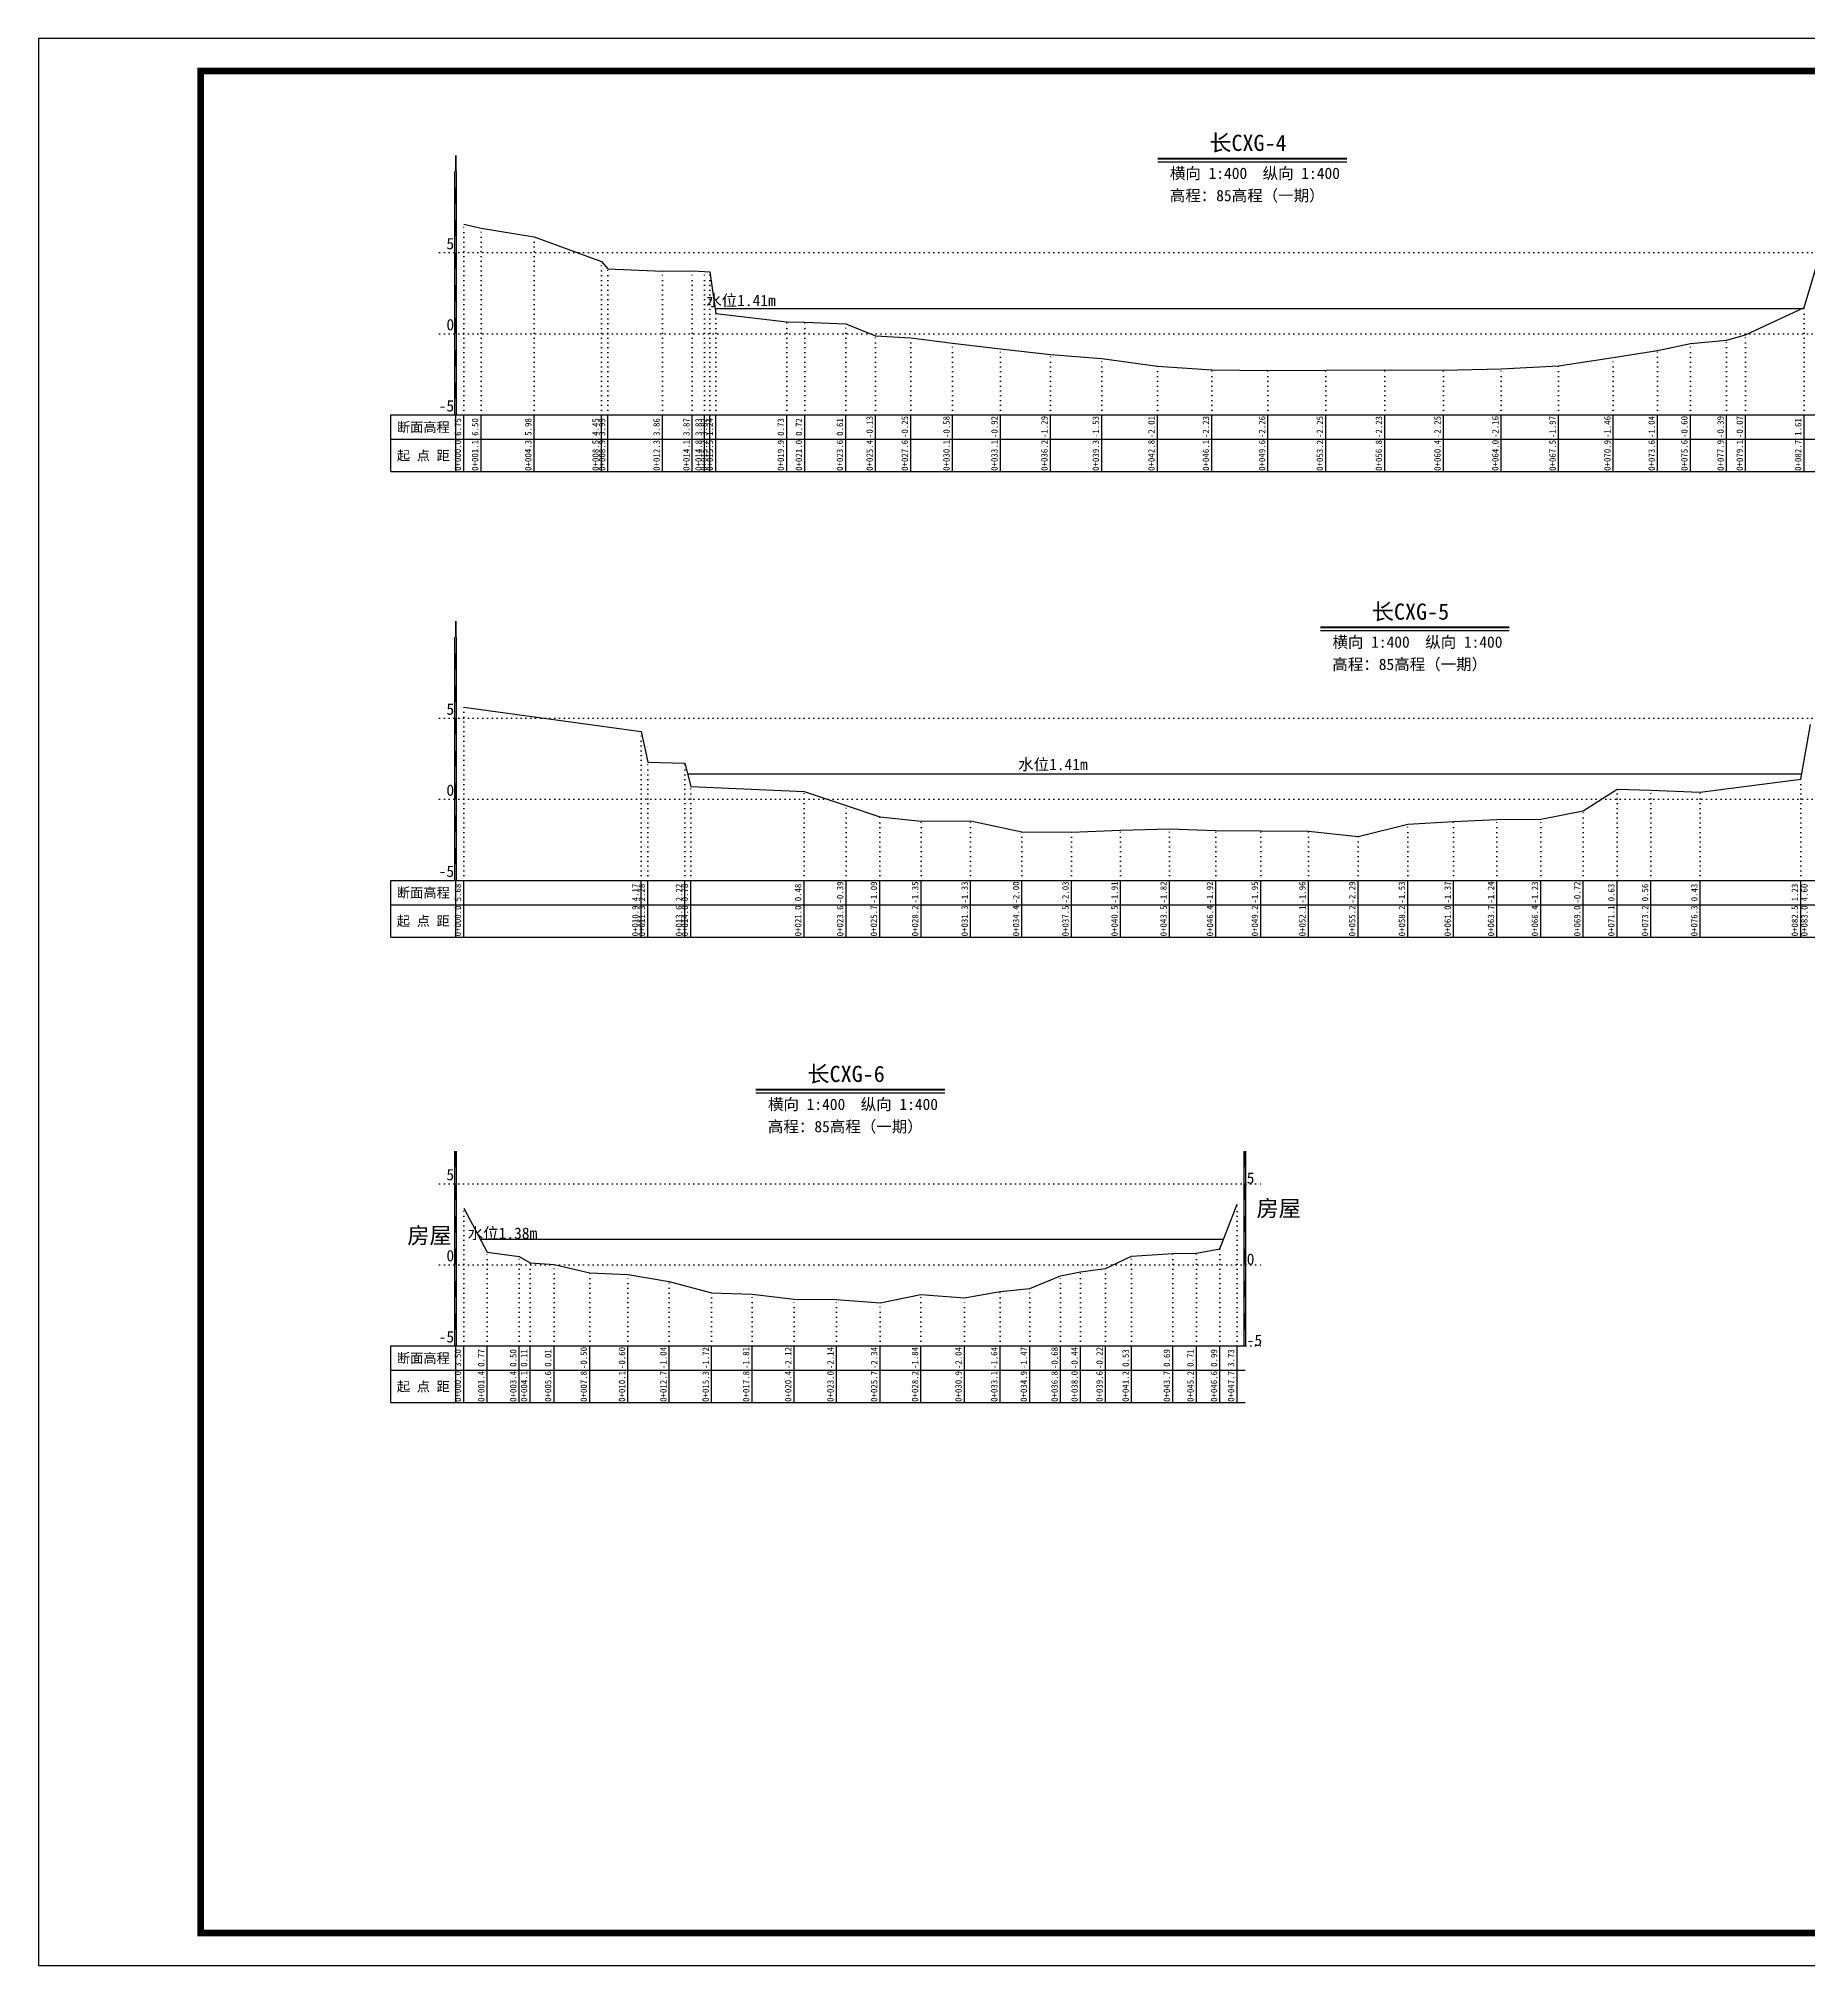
# Model space of a CAD drawing. Header units: millimetres. Extents: x 519117 to 521788, y 3371934 to 3372232.
# Drawn here: x 519566.9 to 519839.8, y 3371934.2 to 3372231.2 of the extents above; entities that cross this region are included whole.
import ezdxf
from ezdxf.enums import TextEntityAlignment as Align

# ---------------------------------------------------------------- set-up
doc = ezdxf.new("R2010")
doc.units = ezdxf.units.MM
doc.header["$LTSCALE"] = 0.4
doc.header["$MEASUREMENT"] = 0
doc.linetypes.add('X4', pattern=[1.6, 0, -1.6])
for name, color, linetype in [('DMX', 1, 'Continuous'), ('zdm1', 5, 'Continuous'), ('ZDMT5', 3, 'Continuous'), ('ZJ', 7, 'Continuous'), ('图层1', 4, 'Continuous'), ('图框', 7, 'Continuous'), ('断面名称', 5, 'Continuous'), ('比例尺', 3, 'Continuous')]:
    doc.layers.add(name, color=color, linetype=linetype)
doc.styles.add('HDM', font='仿宋_GB2312.ttf')

msp = doc.modelspace()

# ---------------------------------------------------------------- linework, layer by layer
at = {"layer": 'DMX', "linetype": 'Continuous', "flags": 128}
for points in [[(519632.46, 3372202.55), (519635.11, 3372201.92), (519643.31, 3372200.62), (519653.68, 3372196.8), (519654.68, 3372195.65), (519663.08, 3372195.32), (519667.68, 3372195.35), (519669.56, 3372195.25), (519670.38, 3372195.22), (519671.31, 3372188.77), (519682.23, 3372187.5), (519685.03, 3372187.47), (519691.36, 3372187.2), (519695.93, 3372185.35), (519701.36, 3372185.05), (519707.78, 3372184.22), (519715.18, 3372183.37), (519722.88, 3372182.45), (519730.81, 3372181.85), (519739.38, 3372180.65), (519747.78, 3372180.1), (519756.43, 3372180.02), (519765.36, 3372180.05), (519774.46, 3372180.1), (519783.48, 3372180.05), (519792.41, 3372180.27), (519801.23, 3372180.75), (519809.68, 3372182.02), (519816.51, 3372183.07), (519821.56, 3372184.17), (519827.13, 3372184.7), (519830.08, 3372185.5), (519839.11, 3372189.7), (519841.31, 3372197.1)], [(519632.46, 3372128.12), (519659.81, 3372124.35), (519660.81, 3372119.62), (519666.53, 3372119.47), (519667.46, 3372115.87), (519684.91, 3372115.12), (519691.38, 3372112.95), (519696.58, 3372111.2), (519702.96, 3372110.55), (519710.58, 3372110.6), (519718.51, 3372108.92), (519726.13, 3372108.85), (519733.71, 3372109.15), (519741.26, 3372109.37), (519748.41, 3372109.12), (519755.33, 3372109.05), (519762.66, 3372109.02), (519770.33, 3372108.2), (519778.01, 3372110.1), (519785.06, 3372110.5), (519791.73, 3372110.82), (519798.51, 3372110.85), (519805.03, 3372112.12), (519810.28, 3372115.5), (519815.48, 3372115.32), (519823.08, 3372115), (519838.58, 3372117), (519840.06, 3372125.42)], [(519632.46, 3372050.92), (519636.06, 3372044.1), (519640.98, 3372043.42), (519642.66, 3372042.45), (519646.36, 3372042.2), (519651.86, 3372040.92), (519657.76, 3372040.67), (519664.13, 3372039.57), (519670.66, 3372037.87), (519676.91, 3372037.65), (519683.38, 3372036.87), (519689.91, 3372036.82), (519696.63, 3372036.32), (519702.93, 3372037.57), (519709.63, 3372037.07), (519715.16, 3372038.07), (519719.71, 3372038.5), (519724.46, 3372040.47), (519727.53, 3372041.07), (519731.38, 3372041.62), (519735.41, 3372043.5), (519741.76, 3372043.9), (519745.41, 3372043.95), (519749.03, 3372044.65), (519751.66, 3372051.5), (519751.66, 3372051.5)]]:
    msp.add_lwpolyline(points, dxfattribs=at)
at = {"layer": 'zdm1', "linetype": 'Continuous'}
for p, q in [((519631.08, 3372173.17), (519631.08, 3372210.67)), ((519631.33, 3372173.17), (519631.33, 3372210.67)), ((519621.21, 3372164.42), (519621.21, 3372173.17)), ((519621.21, 3372173.17), (519632.46, 3372173.17)), ((519631.21, 3372164.42), (519631.21, 3372173.17)), ((519632.46, 3372173.17), (519876.83, 3372173.17)), ((519621.21, 3372169.42), (519876.83, 3372169.42)), ((519621.21, 3372164.42), (519876.83, 3372164.42)), ((519631.08, 3372101.42), (519631.08, 3372138.92)), ((519631.33, 3372101.42), (519631.33, 3372138.92)), ((519621.21, 3372092.67), (519621.21, 3372101.42)), ((519621.21, 3372101.42), (519632.46, 3372101.42)), ((519631.21, 3372092.67), (519631.21, 3372101.42)), ((519632.46, 3372101.42), (519926.96, 3372101.42)), ((519621.21, 3372097.67), (519926.96, 3372097.67)), ((519621.21, 3372092.67), (519926.96, 3372092.67)), ((519631.08, 3372029.67), (519631.08, 3372059.67)), ((519631.33, 3372029.67), (519631.33, 3372059.67)), ((519752.78, 3372029.67), (519752.78, 3372059.67)), ((519753.03, 3372029.67), (519753.03, 3372059.67)), ((519621.21, 3372020.92), (519621.21, 3372029.67)), ((519621.21, 3372029.67), (519632.46, 3372029.67)), ((519631.21, 3372020.92), (519631.21, 3372029.67)), ((519632.46, 3372029.67), (519752.91, 3372029.67)), ((519621.21, 3372025.92), (519752.91, 3372025.92)), ((519621.21, 3372020.92), (519752.91, 3372020.92))]:
    msp.add_line(p, q, dxfattribs=at)
at = {"layer": 'zdm1', "linetype": 'X4'}
for p, q in [((519628.71, 3372198.17), (519879.33, 3372198.17)), ((519628.71, 3372185.67), (519879.33, 3372185.67)), ((519628.71, 3372173.17), (519879.33, 3372173.17)), ((519628.71, 3372126.42), (519929.46, 3372126.42)), ((519628.71, 3372113.92), (519929.46, 3372113.92)), ((519628.71, 3372101.42), (519929.46, 3372101.42)), ((519628.71, 3372054.67), (519755.41, 3372054.67)), ((519628.71, 3372042.17), (519755.41, 3372042.17)), ((519628.71, 3372029.67), (519755.41, 3372029.67))]:
    msp.add_line(p, q, dxfattribs=at)
at = {"layer": 'zdm1', "linetype": 'Continuous', "flags": 128}
for points in [[(519631.21, 3372210.67, 0.25, 0.25, 0), (519631.21, 3372213.17, 0.25, 0.25, 0)], [(519631.21, 3372205.67, 0.25, 0.25, 0), (519631.21, 3372208.17, 0.25, 0.25, 0)], [(519631.21, 3372200.67, 0.25, 0.25, 0), (519631.21, 3372203.17, 0.25, 0.25, 0)], [(519631.21, 3372195.67, 0.25, 0.25, 0), (519631.21, 3372198.17, 0.25, 0.25, 0)], [(519631.21, 3372190.67, 0.25, 0.25, 0), (519631.21, 3372193.17, 0.25, 0.25, 0)], [(519631.21, 3372185.67, 0.25, 0.25, 0), (519631.21, 3372188.17, 0.25, 0.25, 0)], [(519631.21, 3372180.67, 0.25, 0.25, 0), (519631.21, 3372183.17, 0.25, 0.25, 0)], [(519631.21, 3372175.67, 0.25, 0.25, 0), (519631.21, 3372178.17, 0.25, 0.25, 0)], [(519631.21, 3372138.92, 0.25, 0.25, 0), (519631.21, 3372141.42, 0.25, 0.25, 0)], [(519631.21, 3372133.92, 0.25, 0.25, 0), (519631.21, 3372136.42, 0.25, 0.25, 0)], [(519631.21, 3372128.92, 0.25, 0.25, 0), (519631.21, 3372131.42, 0.25, 0.25, 0)], [(519631.21, 3372123.92, 0.25, 0.25, 0), (519631.21, 3372126.42, 0.25, 0.25, 0)], [(519631.21, 3372118.92, 0.25, 0.25, 0), (519631.21, 3372121.42, 0.25, 0.25, 0)], [(519631.21, 3372113.92, 0.25, 0.25, 0), (519631.21, 3372116.42, 0.25, 0.25, 0)], [(519631.21, 3372108.92, 0.25, 0.25, 0), (519631.21, 3372111.42, 0.25, 0.25, 0)], [(519631.21, 3372103.92, 0.25, 0.25, 0), (519631.21, 3372106.42, 0.25, 0.25, 0)], [(519631.21, 3372057.17, 0.25, 0.25, 0), (519631.21, 3372059.67, 0.25, 0.25, 0)], [(519752.91, 3372057.17, 0.25, 0.25, 0), (519752.91, 3372059.67, 0.25, 0.25, 0)], [(519631.21, 3372052.17, 0.25, 0.25, 0), (519631.21, 3372054.67, 0.25, 0.25, 0)], [(519752.91, 3372052.17, 0.25, 0.25, 0), (519752.91, 3372054.67, 0.25, 0.25, 0)], [(519631.21, 3372047.17, 0.25, 0.25, 0), (519631.21, 3372049.67, 0.25, 0.25, 0)], [(519752.91, 3372047.17, 0.25, 0.25, 0), (519752.91, 3372049.67, 0.25, 0.25, 0)], [(519631.21, 3372042.17, 0.25, 0.25, 0), (519631.21, 3372044.67, 0.25, 0.25, 0)], [(519752.91, 3372042.17, 0.25, 0.25, 0), (519752.91, 3372044.67, 0.25, 0.25, 0)], [(519631.21, 3372037.17, 0.25, 0.25, 0), (519631.21, 3372039.67, 0.25, 0.25, 0)], [(519752.91, 3372037.17, 0.25, 0.25, 0), (519752.91, 3372039.67, 0.25, 0.25, 0)], [(519631.21, 3372032.17, 0.25, 0.25, 0), (519631.21, 3372034.67, 0.25, 0.25, 0)], [(519752.91, 3372032.17, 0.25, 0.25, 0), (519752.91, 3372034.67, 0.25, 0.25, 0)]]:
    msp.add_lwpolyline(points, format="xyseb", dxfattribs=at)
at = {"layer": 'ZDMT5', "linetype": 'X4'}
for p, q in [((519632.46, 3372173.17), (519632.46, 3372202.55)), ((519635.11, 3372173.17), (519635.11, 3372201.92)), ((519643.31, 3372173.17), (519643.31, 3372200.62)), ((519653.68, 3372173.17), (519653.68, 3372196.8)), ((519654.68, 3372173.17), (519654.68, 3372195.65)), ((519663.08, 3372173.17), (519663.08, 3372195.32)), ((519667.68, 3372173.17), (519667.68, 3372195.35)), ((519669.56, 3372173.17), (519669.56, 3372195.25)), ((519670.38, 3372173.17), (519670.38, 3372195.22)), ((519671.31, 3372173.17), (519671.31, 3372188.77)), ((519839.11, 3372173.17), (519839.11, 3372189.7)), ((519682.23, 3372173.17), (519682.23, 3372187.5)), ((519685.03, 3372173.17), (519685.03, 3372187.47)), ((519691.36, 3372173.17), (519691.36, 3372187.2)), ((519695.93, 3372173.17), (519695.93, 3372185.35)), ((519701.36, 3372173.17), (519701.36, 3372185.05)), ((519707.78, 3372173.17), (519707.78, 3372184.22)), ((519715.18, 3372173.17), (519715.18, 3372183.37)), ((519816.51, 3372173.17), (519816.51, 3372183.07)), ((519821.56, 3372173.17), (519821.56, 3372184.17)), ((519827.13, 3372173.17), (519827.13, 3372184.7)), ((519830.08, 3372173.17), (519830.08, 3372185.5)), ((519722.88, 3372173.17), (519722.88, 3372182.45)), ((519730.81, 3372173.17), (519730.81, 3372181.85)), ((519739.38, 3372173.17), (519739.38, 3372180.65)), ((519747.78, 3372173.17), (519747.78, 3372180.1)), ((519756.43, 3372173.17), (519756.43, 3372180.02)), ((519765.36, 3372173.17), (519765.36, 3372180.05)), ((519774.46, 3372173.17), (519774.46, 3372180.1)), ((519783.48, 3372173.17), (519783.48, 3372180.05)), ((519792.41, 3372173.17), (519792.41, 3372180.27)), ((519801.23, 3372173.17), (519801.23, 3372180.75)), ((519809.68, 3372173.17), (519809.68, 3372182.02)), ((519632.46, 3372101.42), (519632.46, 3372128.12)), ((519659.81, 3372101.42), (519659.81, 3372124.35)), ((519660.81, 3372101.42), (519660.81, 3372119.62)), ((519666.53, 3372101.42), (519666.53, 3372119.47)), ((519667.46, 3372101.42), (519667.46, 3372115.87)), ((519684.91, 3372101.42), (519684.91, 3372115.12)), ((519810.28, 3372101.42), (519810.28, 3372115.5)), ((519815.48, 3372101.42), (519815.48, 3372115.32)), ((519823.08, 3372101.42), (519823.08, 3372115)), ((519838.58, 3372101.42), (519838.58, 3372117)), ((519691.38, 3372101.42), (519691.38, 3372112.95)), ((519805.03, 3372101.42), (519805.03, 3372112.12)), ((519696.58, 3372101.42), (519696.58, 3372111.2)), ((519702.96, 3372101.42), (519702.96, 3372110.55)), ((519710.58, 3372101.42), (519710.58, 3372110.6)), ((519718.51, 3372101.42), (519718.51, 3372108.92)), ((519726.13, 3372101.42), (519726.13, 3372108.85)), ((519733.71, 3372101.42), (519733.71, 3372109.15)), ((519741.26, 3372101.42), (519741.26, 3372109.37)), ((519748.41, 3372101.42), (519748.41, 3372109.12)), ((519755.33, 3372101.42), (519755.33, 3372109.05)), ((519762.66, 3372101.42), (519762.66, 3372109.02)), ((519778.01, 3372101.42), (519778.01, 3372110.1)), ((519785.06, 3372101.42), (519785.06, 3372110.5)), ((519791.73, 3372101.42), (519791.73, 3372110.82)), ((519798.51, 3372101.42), (519798.51, 3372110.85)), ((519770.33, 3372101.42), (519770.33, 3372108.2)), ((519632.46, 3372029.67), (519632.46, 3372050.92)), ((519751.66, 3372029.67), (519751.66, 3372051.5)), ((519751.66, 3372029.67), (519751.66, 3372051.5)), ((519636.06, 3372029.67), (519636.06, 3372044.1)), ((519640.98, 3372029.67), (519640.98, 3372043.42)), ((519735.41, 3372029.67), (519735.41, 3372043.5)), ((519741.76, 3372029.67), (519741.76, 3372043.9)), ((519745.41, 3372029.67), (519745.41, 3372043.95)), ((519749.03, 3372029.67), (519749.03, 3372044.65)), ((519642.66, 3372029.67), (519642.66, 3372042.45)), ((519646.36, 3372029.67), (519646.36, 3372042.2)), ((519651.86, 3372029.67), (519651.86, 3372040.92)), ((519657.76, 3372029.67), (519657.76, 3372040.67)), ((519724.46, 3372029.67), (519724.46, 3372040.47)), ((519727.53, 3372029.67), (519727.53, 3372041.07)), ((519731.38, 3372029.67), (519731.38, 3372041.62)), ((519664.13, 3372029.67), (519664.13, 3372039.57)), ((519670.66, 3372029.67), (519670.66, 3372037.87)), ((519676.91, 3372029.67), (519676.91, 3372037.65)), ((519702.93, 3372029.67), (519702.93, 3372037.57)), ((519709.63, 3372029.67), (519709.63, 3372037.07)), ((519715.16, 3372029.67), (519715.16, 3372038.07)), ((519719.71, 3372029.67), (519719.71, 3372038.5)), ((519683.38, 3372029.67), (519683.38, 3372036.87)), ((519689.91, 3372029.67), (519689.91, 3372036.82)), ((519696.63, 3372029.67), (519696.63, 3372036.32))]:
    msp.add_line(p, q, dxfattribs=at)
at = {"layer": 'ZDMT5', "linetype": 'Continuous'}
for p, q in [((519632.46, 3372164.42), (519632.46, 3372173.17)), ((519635.11, 3372164.42), (519635.11, 3372173.17)), ((519643.31, 3372164.42), (519643.31, 3372173.17)), ((519653.68, 3372164.42), (519653.68, 3372173.17)), ((519654.68, 3372164.42), (519654.68, 3372173.17)), ((519663.08, 3372164.42), (519663.08, 3372173.17)), ((519667.68, 3372164.42), (519667.68, 3372173.17)), ((519669.56, 3372164.42), (519669.56, 3372173.17)), ((519670.38, 3372164.42), (519670.38, 3372173.17)), ((519671.31, 3372164.42), (519671.31, 3372173.17)), ((519682.23, 3372164.42), (519682.23, 3372173.17)), ((519685.03, 3372164.42), (519685.03, 3372173.17)), ((519691.36, 3372164.42), (519691.36, 3372173.17)), ((519695.93, 3372164.42), (519695.93, 3372173.17)), ((519701.36, 3372164.42), (519701.36, 3372173.17)), ((519707.78, 3372164.42), (519707.78, 3372173.17)), ((519715.18, 3372164.42), (519715.18, 3372173.17)), ((519722.88, 3372164.42), (519722.88, 3372173.17)), ((519730.81, 3372164.42), (519730.81, 3372173.17)), ((519739.38, 3372164.42), (519739.38, 3372173.17)), ((519747.78, 3372164.42), (519747.78, 3372173.17)), ((519756.43, 3372164.42), (519756.43, 3372173.17)), ((519765.36, 3372164.42), (519765.36, 3372173.17)), ((519774.46, 3372164.42), (519774.46, 3372173.17)), ((519783.48, 3372164.42), (519783.48, 3372173.17)), ((519792.41, 3372164.42), (519792.41, 3372173.17)), ((519801.23, 3372164.42), (519801.23, 3372173.17)), ((519809.68, 3372164.42), (519809.68, 3372173.17)), ((519816.51, 3372164.42), (519816.51, 3372173.17)), ((519821.56, 3372164.42), (519821.56, 3372173.17)), ((519827.13, 3372164.42), (519827.13, 3372173.17)), ((519830.08, 3372164.42), (519830.08, 3372173.17)), ((519839.11, 3372164.42), (519839.11, 3372173.17)), ((519632.46, 3372092.67), (519632.46, 3372101.42)), ((519659.81, 3372092.67), (519659.81, 3372101.42)), ((519660.81, 3372092.67), (519660.81, 3372101.42)), ((519666.53, 3372092.67), (519666.53, 3372101.42)), ((519667.46, 3372092.67), (519667.46, 3372101.42)), ((519684.91, 3372092.67), (519684.91, 3372101.42)), ((519691.38, 3372092.67), (519691.38, 3372101.42)), ((519696.58, 3372092.67), (519696.58, 3372101.42)), ((519702.96, 3372092.67), (519702.96, 3372101.42)), ((519710.58, 3372092.67), (519710.58, 3372101.42)), ((519718.51, 3372092.67), (519718.51, 3372101.42)), ((519726.13, 3372092.67), (519726.13, 3372101.42)), ((519733.71, 3372092.67), (519733.71, 3372101.42)), ((519741.26, 3372092.67), (519741.26, 3372101.42)), ((519748.41, 3372092.67), (519748.41, 3372101.42)), ((519755.33, 3372092.67), (519755.33, 3372101.42)), ((519762.66, 3372092.67), (519762.66, 3372101.42)), ((519770.33, 3372092.67), (519770.33, 3372101.42)), ((519778.01, 3372092.67), (519778.01, 3372101.42)), ((519785.06, 3372092.67), (519785.06, 3372101.42)), ((519791.73, 3372092.67), (519791.73, 3372101.42)), ((519798.51, 3372092.67), (519798.51, 3372101.42)), ((519805.03, 3372092.67), (519805.03, 3372101.42)), ((519810.28, 3372092.67), (519810.28, 3372101.42)), ((519815.48, 3372092.67), (519815.48, 3372101.42)), ((519823.08, 3372092.67), (519823.08, 3372101.42)), ((519838.58, 3372092.67), (519838.58, 3372101.42)), ((519632.46, 3372020.92), (519632.46, 3372029.67)), ((519636.06, 3372020.92), (519636.06, 3372029.67)), ((519640.98, 3372020.92), (519640.98, 3372029.67)), ((519642.66, 3372020.92), (519642.66, 3372029.67)), ((519646.36, 3372020.92), (519646.36, 3372029.67)), ((519651.86, 3372020.92), (519651.86, 3372029.67)), ((519657.76, 3372020.92), (519657.76, 3372029.67)), ((519664.13, 3372020.92), (519664.13, 3372029.67)), ((519670.66, 3372020.92), (519670.66, 3372029.67)), ((519676.91, 3372020.92), (519676.91, 3372029.67)), ((519683.38, 3372020.92), (519683.38, 3372029.67)), ((519689.91, 3372020.92), (519689.91, 3372029.67)), ((519696.63, 3372020.92), (519696.63, 3372029.67)), ((519702.93, 3372020.92), (519702.93, 3372029.67)), ((519709.63, 3372020.92), (519709.63, 3372029.67)), ((519715.16, 3372020.92), (519715.16, 3372029.67)), ((519719.71, 3372020.92), (519719.71, 3372029.67)), ((519724.46, 3372020.92), (519724.46, 3372029.67)), ((519727.53, 3372020.92), (519727.53, 3372029.67)), ((519731.38, 3372020.92), (519731.38, 3372029.67)), ((519735.41, 3372020.92), (519735.41, 3372029.67)), ((519741.76, 3372020.92), (519741.76, 3372029.67)), ((519745.41, 3372020.92), (519745.41, 3372029.67)), ((519749.03, 3372020.92), (519749.03, 3372029.67)), ((519751.66, 3372020.92), (519751.66, 3372029.67))]:
    msp.add_line(p, q, dxfattribs=at)
at = {"layer": '图层1', "color": 6, "linetype": 'Continuous', "flags": 128}
for points in [[(519671.19, 3372189.58), (519838.86, 3372189.58)], [(519666.95, 3372117.83), (519838.73, 3372117.83)], [(519634.98, 3372046.14), (519749.6, 3372046.14)]]:
    msp.add_lwpolyline(points, dxfattribs=at)
at = {"layer": '图框', "flags": 128}
msp.add_lwpolyline([(519566.88, 3371934.17), (519986.88, 3371934.17), (519986.88, 3372231.17), (519566.88, 3372231.17)], close=True, dxfattribs=at)
at = {"layer": '图框', "const_width": 1, "flags": 128}
msp.add_lwpolyline([(519591.88, 3371939.17), (519981.88, 3371939.17), (519981.88, 3372226.17), (519591.88, 3372226.17)], close=True, dxfattribs=at)
at = {"layer": '比例尺', "color": 3, "linetype": 'Continuous', "lineweight": 40}
for p, q in [((519739.46, 3372212.67), (519768.58, 3372212.67)), ((519764.52, 3372140.42), (519793.64, 3372140.42)), ((519677.49, 3372069.17), (519706.62, 3372069.17))]:
    msp.add_line(p, q, dxfattribs=at)
at = {"layer": '比例尺', "color": 3, "linetype": 'Continuous'}
for p, q in [((519739.46, 3372212.17), (519768.58, 3372212.17)), ((519764.52, 3372139.92), (519793.64, 3372139.92)), ((519677.49, 3372068.67), (519706.62, 3372068.67))]:
    msp.add_line(p, q, dxfattribs=at)

# ---------------------------------------------------------------- texts
at = {"layer": 'zdm1', "linetype": 'Continuous', "style": 'HDM'}
for s, p in [('5', (519630.96, 3372198.17)), ('0', (519630.96, 3372185.67)), ('-5', (519630.96, 3372173.17)), ('5', (519630.96, 3372126.42)), ('0', (519630.96, 3372113.92)), ('-5', (519630.96, 3372101.42)), ('5', (519630.96, 3372054.67)), ('0', (519630.96, 3372042.17)), ('-5', (519630.96, 3372029.67))]:
    msp.add_text(s, height=1.75, dxfattribs=at).set_placement(p, align=Align.BOTTOM_RIGHT)
for s, p in [('断面高程', (519626.21, 3372171.3)), ('起 点 距', (519626.21, 3372166.92)), ('断面高程', (519626.21, 3372099.55)), ('起 点 距', (519626.21, 3372095.17)), ('断面高程', (519626.21, 3372027.8)), ('起 点 距', (519626.21, 3372023.42))]:
    msp.add_text(s, height=1.5, dxfattribs=at).set_placement(p, align=Align.MIDDLE)
for s, p in [('5', (519753.16, 3372054.67)), ('0', (519753.16, 3372042.17)), ('-5', (519753.16, 3372029.67))]:
    msp.add_text(s, height=1.75, dxfattribs=at).set_placement(p)
at = {"layer": 'ZDMT5', "linetype": 'Continuous', "style": 'HDM'}
for s, p in [('6.75', (519632.33, 3372171.3)), ('6.50', (519634.98, 3372171.3)), ('5.98', (519643.18, 3372171.3)), ('4.45', (519653.56, 3372171.3)), ('3.99', (519654.56, 3372171.3)), ('3.86', (519662.96, 3372171.3)), ('3.87', (519667.56, 3372171.3)), ('3.83', (519669.43, 3372171.3)), ('3.82', (519670.26, 3372171.3)), ('1.24', (519671.18, 3372171.3)), ('0.73', (519682.11, 3372171.3)), ('0.72', (519684.91, 3372171.3)), ('0.61', (519691.23, 3372171.3)), ('-0.13', (519695.81, 3372171.3)), ('-0.25', (519701.23, 3372171.3)), ('-0.58', (519707.66, 3372171.3)), ('-0.92', (519715.06, 3372171.3)), ('-1.29', (519722.76, 3372171.3)), ('-1.53', (519730.68, 3372171.3)), ('-2.01', (519739.26, 3372171.3)), ('-2.23', (519747.66, 3372171.3)), ('-2.26', (519756.31, 3372171.3)), ('-2.25', (519765.23, 3372171.3)), ('-2.23', (519774.33, 3372171.3)), ('-2.25', (519783.36, 3372171.3)), ('-2.16', (519792.28, 3372171.3)), ('-1.97', (519801.11, 3372171.3)), ('-1.46', (519809.56, 3372171.3)), ('-1.04', (519816.38, 3372171.3)), ('-0.60', (519821.43, 3372171.3)), ('-0.39', (519827.01, 3372171.3)), ('-0.07', (519829.96, 3372171.3)), ('1.61', (519838.98, 3372171.3)), ('0+000.0', (519632.33, 3372166.92)), ('0+001.1', (519634.98, 3372166.92)), ('0+004.3', (519643.18, 3372166.92)), ('0+008.5', (519653.56, 3372166.92)), ('0+008.9', (519654.56, 3372166.92)), ('0+012.3', (519662.96, 3372166.92)), ('0+014.1', (519667.56, 3372166.92)), ('0+014.8', (519669.43, 3372166.92)), ('0+015.2', (519670.26, 3372166.92)), ('0+015.5', (519671.18, 3372166.92)), ('0+019.9', (519682.11, 3372166.92)), ('0+021.0', (519684.91, 3372166.92)), ('0+023.6', (519691.23, 3372166.92)), ('0+025.4', (519695.81, 3372166.92)), ('0+027.6', (519701.23, 3372166.92)), ('0+030.1', (519707.66, 3372166.92)), ('0+033.1', (519715.06, 3372166.92)), ('0+036.2', (519722.76, 3372166.92)), ('0+039.3', (519730.68, 3372166.92)), ('0+042.8', (519739.26, 3372166.92)), ('0+046.1', (519747.66, 3372166.92)), ('0+049.6', (519756.31, 3372166.92)), ('0+053.2', (519765.23, 3372166.92)), ('0+056.8', (519774.33, 3372166.92)), ('0+060.4', (519783.36, 3372166.92)), ('0+064.0', (519792.28, 3372166.92)), ('0+067.5', (519801.11, 3372166.92)), ('0+070.9', (519809.56, 3372166.92)), ('0+073.6', (519816.38, 3372166.92)), ('0+075.6', (519821.43, 3372166.92)), ('0+077.9', (519827.01, 3372166.92)), ('0+079.1', (519829.96, 3372166.92)), ('0+082.7', (519838.98, 3372166.92)), ('5.68', (519632.33, 3372099.55)), ('4.17', (519659.68, 3372099.55)), ('2.28', (519660.68, 3372099.55)), ('2.22', (519666.41, 3372099.55)), ('0.78', (519667.33, 3372099.55)), ('0.48', (519684.78, 3372099.55)), ('-0.39', (519691.26, 3372099.55)), ('-1.09', (519696.46, 3372099.55)), ('-1.35', (519702.83, 3372099.55)), ('-1.33', (519710.46, 3372099.55)), ('-2.00', (519718.38, 3372099.55)), ('-2.03', (519726.01, 3372099.55)), ('-1.91', (519733.58, 3372099.55)), ('-1.82', (519741.13, 3372099.55)), ('-1.92', (519748.28, 3372099.55)), ('-1.95', (519755.21, 3372099.55)), ('-1.96', (519762.53, 3372099.55)), ('-2.29', (519770.21, 3372099.55)), ('-1.53', (519777.88, 3372099.55)), ('-1.37', (519784.93, 3372099.55)), ('-1.24', (519791.61, 3372099.55)), ('-1.23', (519798.38, 3372099.55)), ('-0.72', (519804.91, 3372099.55)), ('0.63', (519810.16, 3372099.55)), ('0.56', (519815.36, 3372099.55)), ('0.43', (519822.96, 3372099.55)), ('1.23', (519838.46, 3372099.55)), ('4.60', (519839.93, 3372099.55)), ('0+000.0', (519632.33, 3372095.17)), ('0+010.9', (519659.68, 3372095.17)), ('0+011.3', (519660.68, 3372095.17)), ('0+013.6', (519666.41, 3372095.17)), ('0+014.0', (519667.33, 3372095.17)), ('0+021.0', (519684.78, 3372095.17)), ('0+023.6', (519691.26, 3372095.17)), ('0+025.7', (519696.46, 3372095.17)), ('0+028.2', (519702.83, 3372095.17)), ('0+031.3', (519710.46, 3372095.17)), ('0+034.4', (519718.38, 3372095.17)), ('0+037.5', (519726.01, 3372095.17)), ('0+040.5', (519733.58, 3372095.17)), ('0+043.5', (519741.13, 3372095.17)), ('0+046.4', (519748.28, 3372095.17)), ('0+049.2', (519755.21, 3372095.17)), ('0+052.1', (519762.53, 3372095.17)), ('0+055.2', (519770.21, 3372095.17)), ('0+058.2', (519777.88, 3372095.17)), ('0+061.0', (519784.93, 3372095.17)), ('0+063.7', (519791.61, 3372095.17)), ('0+066.4', (519798.38, 3372095.17)), ('0+069.0', (519804.91, 3372095.17)), ('0+071.1', (519810.16, 3372095.17)), ('0+073.2', (519815.36, 3372095.17)), ('0+076.3', (519822.96, 3372095.17)), ('0+082.5', (519838.46, 3372095.17)), ('0+083.0', (519839.93, 3372095.17)), ('3.50', (519632.33, 3372027.8)), ('0.77', (519635.93, 3372027.8)), ('0.50', (519640.86, 3372027.8)), ('0.11', (519642.53, 3372027.8)), ('0.01', (519646.23, 3372027.8)), ('-0.50', (519651.73, 3372027.8)), ('-0.60', (519657.63, 3372027.8)), ('-1.04', (519664.01, 3372027.8)), ('-1.72', (519670.53, 3372027.8)), ('-1.81', (519676.78, 3372027.8)), ('-2.12', (519683.26, 3372027.8)), ('-2.14', (519689.78, 3372027.8)), ('-2.34', (519696.51, 3372027.8)), ('-1.84', (519702.81, 3372027.8)), ('-2.04', (519709.51, 3372027.8)), ('-1.64', (519715.03, 3372027.8)), ('-1.47', (519719.58, 3372027.8)), ('-0.68', (519724.33, 3372027.8)), ('-0.44', (519727.41, 3372027.8)), ('-0.22', (519731.26, 3372027.8)), ('0.53', (519735.28, 3372027.8)), ('0.69', (519741.63, 3372027.8)), ('0.71', (519745.28, 3372027.8)), ('0.99', (519748.91, 3372027.8)), ('3.73', (519751.53, 3372027.8)), ('0+000.0', (519632.33, 3372023.42)), ('0+001.4', (519635.93, 3372023.42)), ('0+003.4', (519640.86, 3372023.42)), ('0+004.1', (519642.53, 3372023.42)), ('0+005.6', (519646.23, 3372023.42)), ('0+007.8', (519651.73, 3372023.42)), ('0+010.1', (519657.63, 3372023.42)), ('0+012.7', (519664.01, 3372023.42)), ('0+015.3', (519670.53, 3372023.42)), ('0+017.8', (519676.78, 3372023.42)), ('0+020.4', (519683.26, 3372023.42)), ('0+023.0', (519689.78, 3372023.42)), ('0+025.7', (519696.51, 3372023.42)), ('0+028.2', (519702.81, 3372023.42)), ('0+030.9', (519709.51, 3372023.42)), ('0+033.1', (519715.03, 3372023.42)), ('0+034.9', (519719.58, 3372023.42)), ('0+036.8', (519724.33, 3372023.42)), ('0+038.0', (519727.41, 3372023.42)), ('0+039.6', (519731.26, 3372023.42)), ('0+041.2', (519735.28, 3372023.42)), ('0+043.7', (519741.63, 3372023.42)), ('0+045.2', (519745.28, 3372023.42)), ('0+046.6', (519748.91, 3372023.42)), ('0+047.7', (519751.53, 3372023.42))]:
    msp.add_text(s, height=1, rotation=90, dxfattribs=at).set_placement(p, align=Align.BOTTOM_CENTER)
at = {"layer": 'ZJ', "linetype": 'Continuous', "style": 'HDM'}
for p in [(519758.08, 3372050.92), (519627.15, 3372046.74)]:
    msp.add_text('房屋', height=2.5, dxfattribs=at).set_placement(p, align=Align.MIDDLE)
at = {"layer": '图层1', "color": 6, "linetype": 'Continuous', "style": 'HDM'}
for s, p in [('水位1.41m', (519675.18, 3372190.84)), ('水位1.41m', (519723.28, 3372119.33)), ('水位1.38m', (519638.41, 3372047.07))]:
    msp.add_text(s, height=1.75, dxfattribs=at).set_placement(p, align=Align.MIDDLE)
at = {"layer": '断面名称', "color": 5, "linetype": 'Continuous', "style": 'HDM'}
for s, p in [('长CXG-4', (519753.35, 3372215.14)), ('长CXG-5', (519778.41, 3372142.89)), ('长CXG-6', (519691.39, 3372071.64))]:
    msp.add_text(s, height=2.5, dxfattribs=at).set_placement(p, align=Align.MIDDLE)
at = {"layer": '比例尺', "color": 3, "linetype": 'Continuous', "style": 'HDM'}
for s, p in [('横向 1:400  纵向 1:400', (519767.53, 3372209)), ('高程：85高程（一期）', (519765.16, 3372205.57)), ('横向 1:400  纵向 1:400', (519792.59, 3372136.75)), ('高程：85高程（一期）', (519790.22, 3372133.32)), ('横向 1:400  纵向 1:400', (519705.56, 3372065.5)), ('高程：85高程（一期）', (519703.2, 3372062.07))]:
    msp.add_text(s, height=1.75, dxfattribs=at).set_placement(p, align=Align.BOTTOM_RIGHT)

doc.saveas('drawing.dxf')
